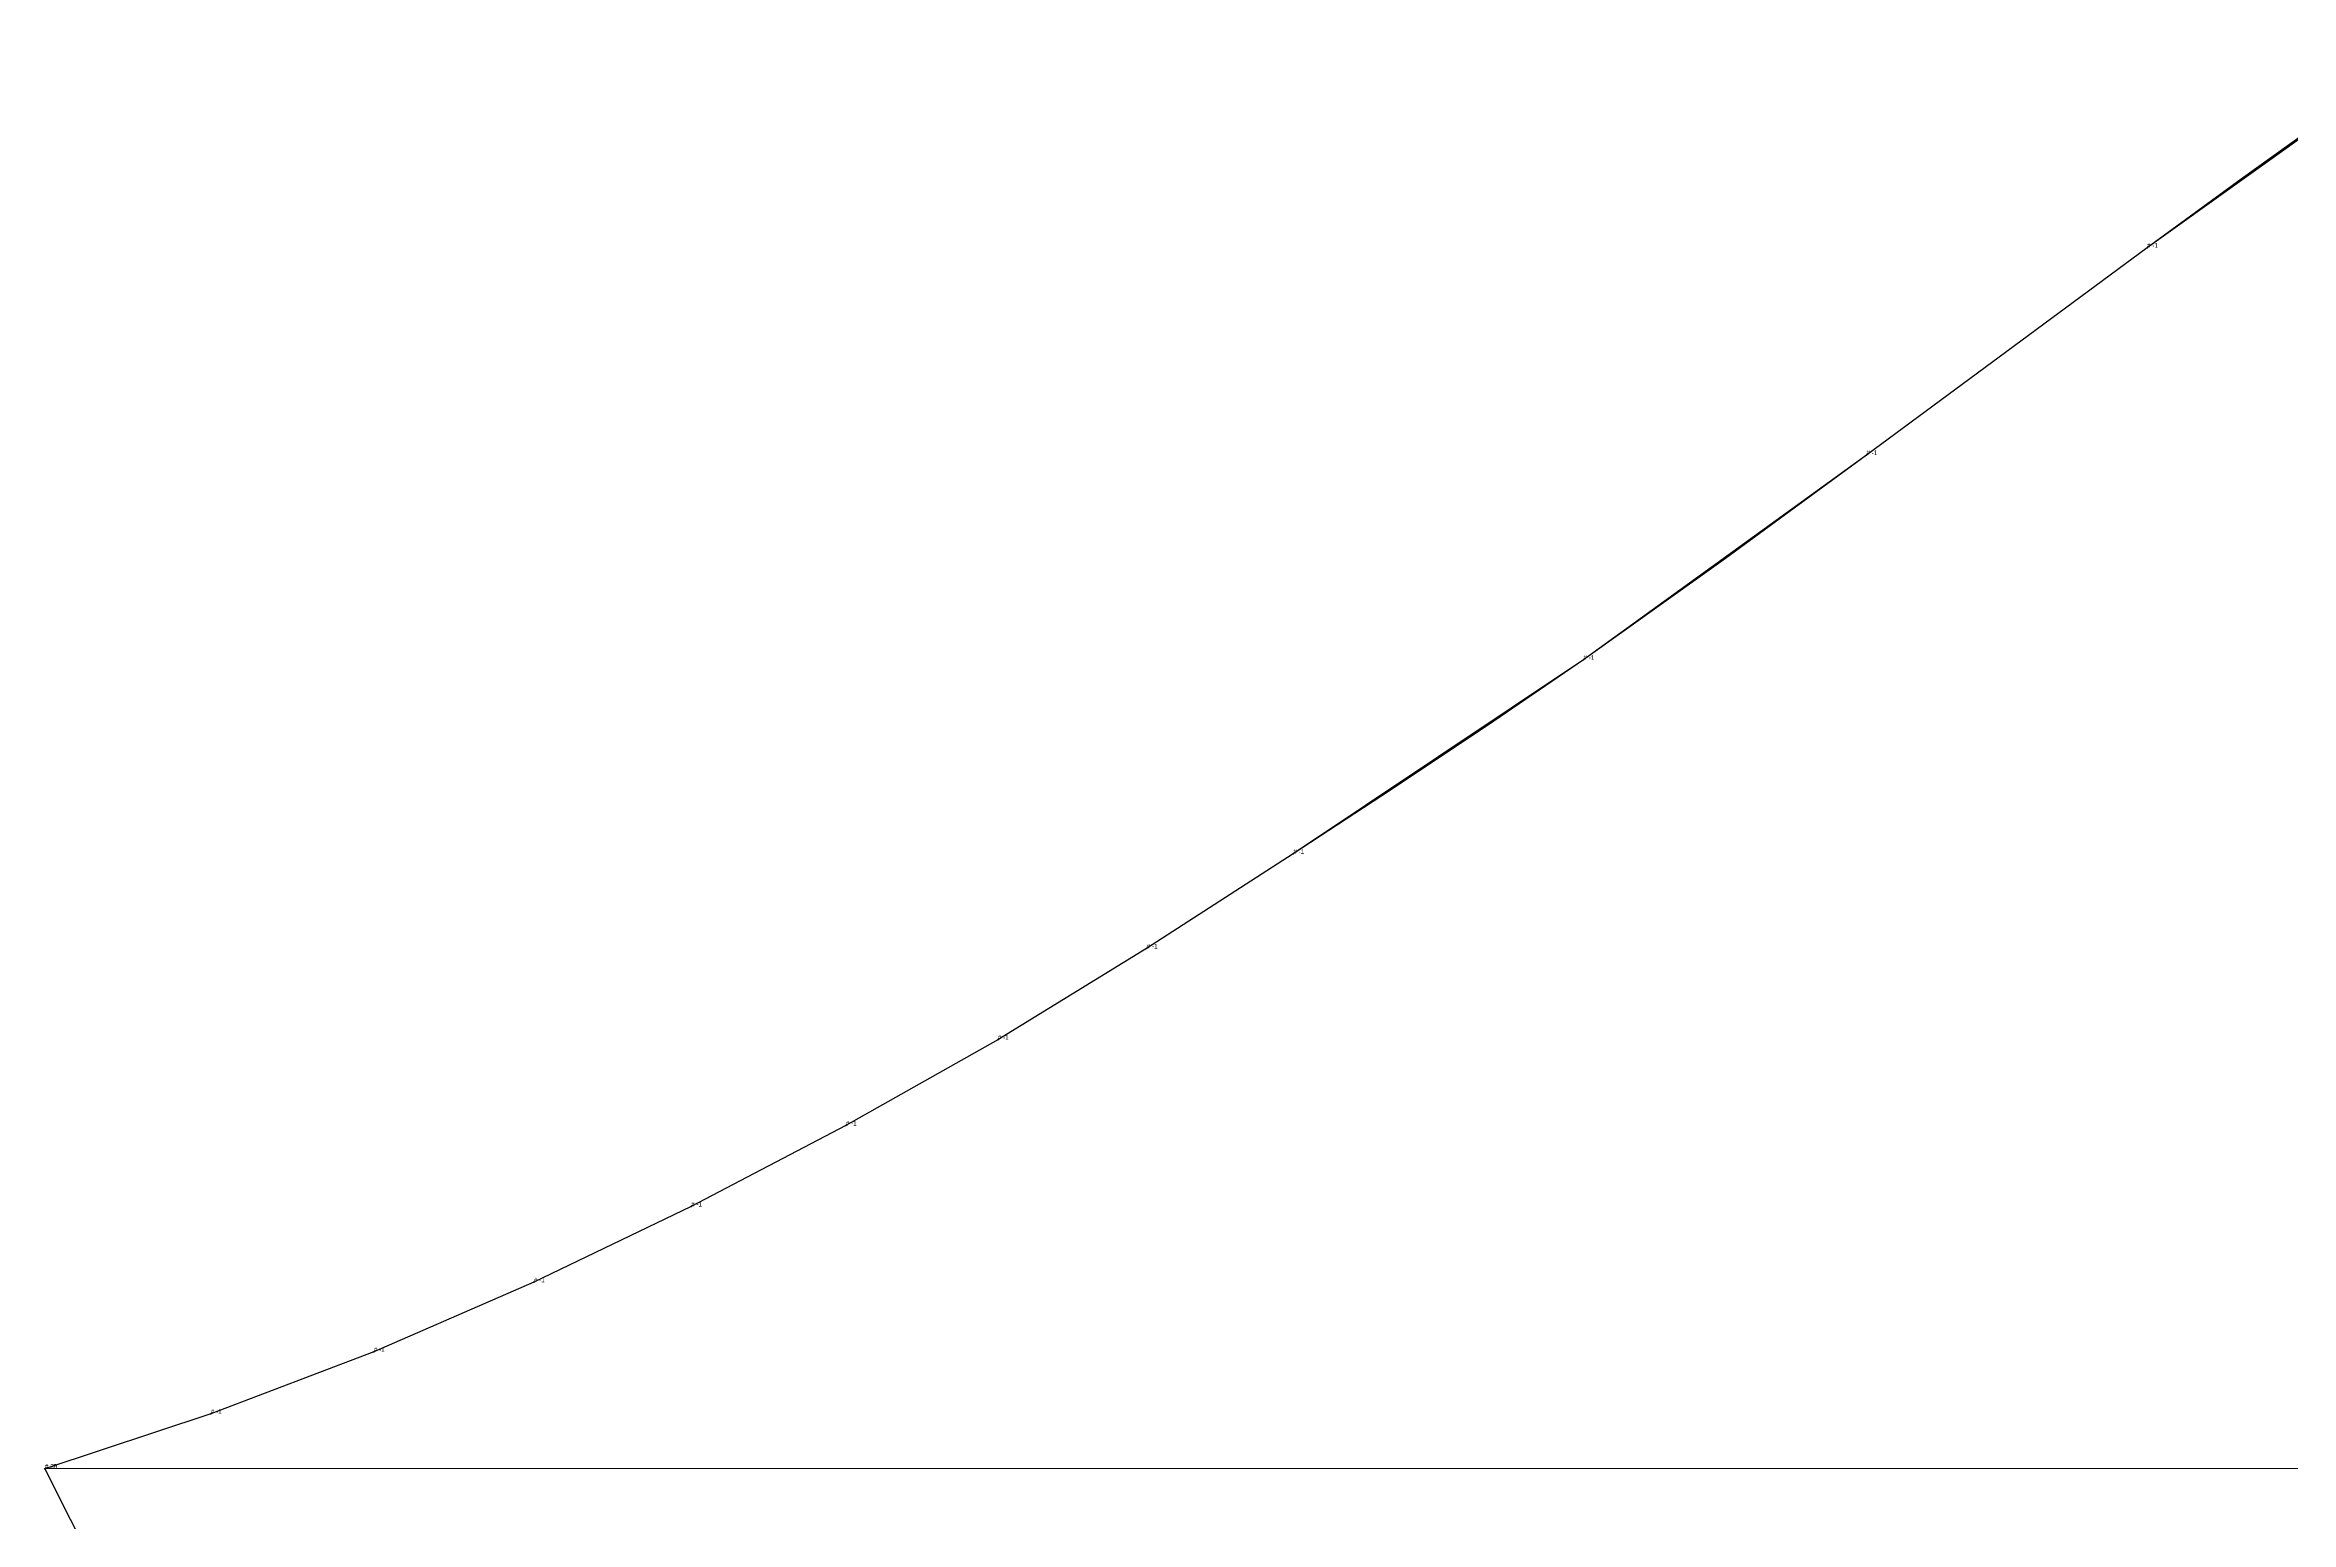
# Model space of a CAD drawing. Extents: x -890 to 8, y 0 to 1459.
# Drawn here: x -889.7 to -767.1, y 1335.9 to 1416.6 of the extents above; entities that cross this region are included whole.
import ezdxf

# ---------------------------------------------------------------- set-up
doc = ezdxf.new("R2010")
doc.units = 0

# ---------------------------------------------------------------- blocks, each defined once
blk = doc.blocks.new('7_M')
at = {"layer": '1'}
blk.add_lwpolyline([(-759.42511, 1416.590332), (-774.937805, 1405.511597), (-790.264893, 1394.187134), (-805.709229, 1383.001465), (-821.554016, 1372.398193), (-829.561768, 1367.231934), (-837.691711, 1362.251953), (-845.98761, 1357.557251), (-854.434814, 1353.138794), (-863.018799, 1349.000488), (-871.759155, 1345.203491), (-880.6604, 1341.815552), (-889.718018, 1338.816528), (-885.587158, 1330.598511)], dxfattribs=at)
at = {"layer": '14'}
blk.add_lwpolyline([(-759.42511, 1416.590332), (-774.937805, 1405.511597), (-790.264893, 1394.187134), (-805.709229, 1383.001465), (-821.554016, 1372.398193), (-829.561768, 1367.231934), (-837.691711, 1362.251953), (-845.98761, 1357.557251), (-854.434814, 1353.138794), (-863.018799, 1349.000488), (-871.759155, 1345.203491), (-880.6604, 1341.815552), (-889.718018, 1338.816528), (-885.587158, 1330.598511)], dxfattribs=at)
at = {"layer": '2'}
for p in [(-889.718018, 1338.816528), (-889.718018, 1338.816528), (-889.718018, 1338.815796)]:
    blk.add_point(p, dxfattribs=at)
at = {"layer": '3'}
for p in [(-774.937805, 1405.511597), (-774.937805, 1405.511597), (-790.264893, 1394.187134), (-790.264893, 1394.187134), (-805.709229, 1383.001465), (-805.709229, 1383.001465), (-821.554016, 1372.398193), (-821.554016, 1372.398193), (-829.561768, 1367.231934), (-829.561768, 1367.231934), (-837.691711, 1362.251953), (-837.691711, 1362.251953), (-845.98761, 1357.557251), (-845.98761, 1357.557251), (-854.434814, 1353.138794), (-854.434814, 1353.138794), (-863.018799, 1349.000488), (-863.018799, 1349.000488), (-871.759155, 1345.203491), (-871.759155, 1345.203491), (-880.6604, 1341.815552), (-880.6604, 1341.815552)]:
    blk.add_point(p, dxfattribs=at)
at = {"layer": '8'}
blk.add_lwpolyline([(-399.444611, 1338.819214), (-889.718018, 1338.815796)], dxfattribs=at)
at = {"layer": '84'}
blk.add_lwpolyline([(-764.639343, 1412.957886), (-769.803589, 1409.257446), (-774.937805, 1405.511597), (-790.264893, 1394.187134), (-797.947937, 1388.539185), (-805.709229, 1383.001465), (-810.952209, 1379.409546), (-816.238831, 1375.884399), (-821.554016, 1372.398193), (-829.561768, 1367.231934), (-837.691711, 1362.251953), (-845.98761, 1357.557251), (-854.434814, 1353.138794), (-863.018799, 1349.000488), (-871.759155, 1345.203491), (-880.6604, 1341.815552), (-889.718018, 1338.816528), (-885.587158, 1330.598511)], dxfattribs=at)
at = {"layer": '85'}
blk.add_lwpolyline([(-889.718018, 1338.815796)], dxfattribs=at)
at = {"layer": '87'}
blk.add_lwpolyline([(-764.639343, 1412.957886), (-769.803589, 1409.257446), (-774.937805, 1405.511597), (-790.264893, 1394.187134), (-797.947937, 1388.539185), (-805.709229, 1383.001465), (-810.952209, 1379.409546), (-816.238831, 1375.884399), (-821.554016, 1372.398193), (-829.561768, 1367.231934), (-837.691711, 1362.251953), (-845.98761, 1357.557251), (-854.434814, 1353.138794), (-863.018799, 1349.000488), (-871.759155, 1345.203491), (-880.6604, 1341.815552), (-889.718018, 1338.816528), (-885.587158, 1330.598511)], dxfattribs=at)
at = {"layer": '1'}
for s, p in [('# -1', (-774.937805, 1405.511597)), ('# -1', (-790.264893, 1394.187134)), ('# -1', (-805.709229, 1383.001465)), ('# -1', (-821.554016, 1372.398193)), ('# -1', (-829.561768, 1367.231934)), ('# -1', (-837.691711, 1362.251953)), ('# -1', (-845.98761, 1357.557251)), ('# -1', (-854.434814, 1353.138794)), ('# -1', (-863.018799, 1349.000488)), ('# -1', (-871.759155, 1345.203491)), ('# -1', (-880.6604, 1341.815552)), ('# 39', (-889.718018, 1338.816528))]:
    blk.add_text(s, height=0.25, dxfattribs=at).set_placement(p)
at = {"layer": '14'}
for s, p in [('# -1', (-774.937805, 1405.511597)), ('# -1', (-790.264893, 1394.187134)), ('# -1', (-805.709229, 1383.001465)), ('# -1', (-821.554016, 1372.398193)), ('# -1', (-829.561768, 1367.231934)), ('# -1', (-837.691711, 1362.251953)), ('# -1', (-845.98761, 1357.557251)), ('# -1', (-854.434814, 1353.138794)), ('# -1', (-863.018799, 1349.000488)), ('# -1', (-871.759155, 1345.203491)), ('# -1', (-880.6604, 1341.815552)), ('# 39', (-889.718018, 1338.816528))]:
    blk.add_text(s, height=0.25, dxfattribs=at).set_placement(p)
at = {"layer": '8'}
blk.add_text('# -1', height=0.25, dxfattribs=at).set_placement((-889.718018, 1338.815796))

msp = doc.modelspace()

# ---------------------------------------------------------------- block references
at = {"layer": '1'}
msp.add_blockref('7_M', (0, 0), dxfattribs=at)

doc.saveas('drawing.dxf')
